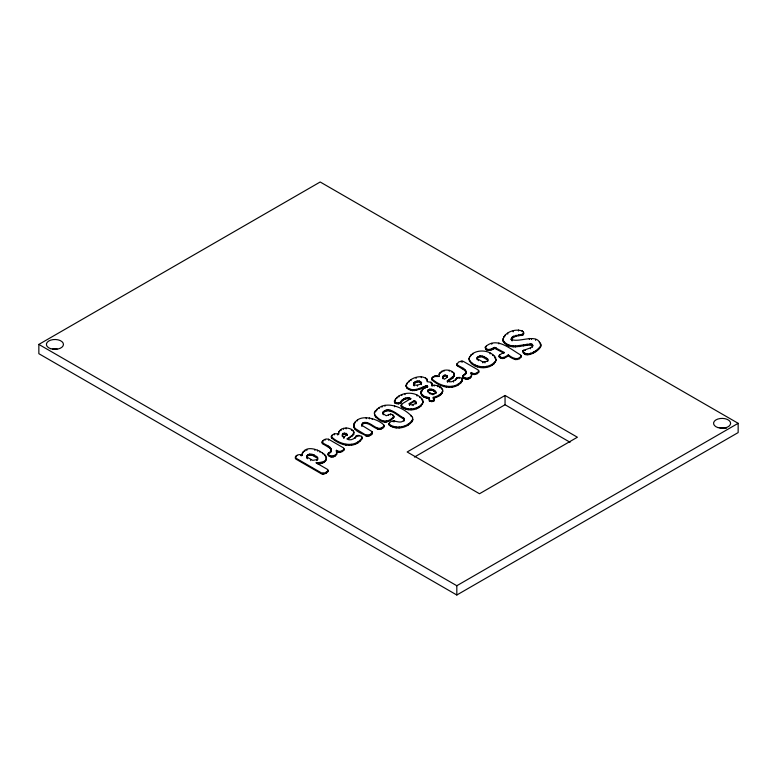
<?xml version="1.0" encoding="UTF-8"?>
<svg xmlns="http://www.w3.org/2000/svg" width="777" height="777" viewBox="0 0 777 777"><rect width="100%" height="100%" fill="white"/><g stroke="black" fill="none" stroke-linecap="round" stroke-linejoin="round"><path stroke-width="1.17" d="M327.496 470.328L327.923 471.61C326.389 473.368 323.747 474.757 321.425 473.824L295.872 459.071L295.415 457.838M302.068 454.224L302.408 455.361C300.243 453.807 296.736 454.642 295.415 456.915L295.872 458.139L321.425 472.902C323.747 473.834 326.389 472.435 327.923 470.687L327.496 469.395L315.948 462.733C344.192 462.189 305.507 437.16 302.068 455.157L302.331 452.904M331.274 450.378L329.963 452.904L331.274 451.311C332.167 445.911 324.786 445.202 322.076 442.23L323.737 439.879L326.457 438.986L328.593 439.248L343.502 447.863L343.988 450.038C342.239 452.321 338.675 453.282 336.383 451.223L336.383 450.301C338.675 452.36 342.239 451.388 343.988 449.116L344.036 448.407M466.103 371.532L466.074 373.475C466.967 368.084 459.595 367.366 456.876 364.403L458.547 362.053L461.266 361.159L463.393 361.422L478.311 370.027L478.797 372.212C477.049 374.495 473.484 375.456 471.183 373.397L471.183 372.474C473.484 374.524 477.049 373.562 478.797 371.28L478.846 370.58M348.271 438.102L346.863 438.918C350.272 441.181 354.652 439.044 356.371 435.732L358.857 435.421L361.422 436.295L361.995 438.791C354.827 449.533 339.267 445.435 331.439 437.694L331.458 436.052C332.857 433.838 336.305 432.906 338.49 434.528L338.782 431.857C341.725 426.962 349.407 426.952 353.282 430.759L353.953 432.158L353.652 434.528L348.271 439.024L348.271 438.102L352.515 435.062L353.953 432.158M331.439 437.694L331.458 436.052M439.034 376.573L439.228 373.863C442.171 368.978 449.854 368.958 453.729 372.766L454.39 375.097L452.962 378.001L447.309 381.847L447.309 380.924C450.718 383.187 455.099 381.051 456.818 377.739L459.304 377.428L461.868 378.302L462.441 380.798C455.273 391.54 439.714 387.451 431.886 379.71L432.449 377.272L433.498 376.515L435.955 375.728L438.937 376.534M432.449 377.272L431.886 378.778C439.714 386.519 455.273 390.617 462.441 379.875L461.868 378.302M383.382 413.84L386.218 415.744L390.598 414.054L392.715 414.704L393.803 416.569C387.014 424.028 380.235 421.561 374.65 414.646L374.397 412.772C382.983 398.222 404.069 407.051 412.5 417.249L412.752 420.046C408.819 427.913 396.377 430.468 389.316 425.301L389.015 423.552C392.744 417.298 399.689 425.378 403.904 420.211L403.768 418.055C397.873 415.268 390.093 406.07 383.265 411.664L383.382 414.763L382.867 412.723M374.397 412.772L374.65 415.578C380.235 422.494 387.014 424.951 393.803 417.502L393.822 416.841M401.204 406.361L401.719 404.059L410.878 398.572L409.061 397.834L405.283 398.077L401.738 400.301L399.99 402.544L398.31 402.972L395.104 402.301L394.434 400.874C399.514 390.714 419.327 390.404 422.97 401.592C421.6 410.606 406.847 412.422 401.204 406.361L401.233 404.71M427.311 379.632L427.078 381.662L430.914 382.255L432.167 383.634L432.09 386.159L432.09 385.237C435.897 384.955 440.559 385.907 442.56 389.491C443.648 394.735 437.354 397.3 433.265 398.271L434.285 400.262L433.77 401.146L429.662 401.437L429.39 397.688L424.028 396.309L421.134 393.434C418.298 389.316 431.381 385.848 425.65 385.926C419.91 388.335 412.208 392.375 406.808 387.072L406.157 385.567C408.459 378.117 421.756 373.426 427.311 379.632L427.311 380.555L426.758 378.661M435.829 391.89L435.78 392.657C433.498 394.988 429.322 393.395 427.729 390.986L427.787 390.219C430.07 387.937 434.217 389.51 435.829 391.89L435.78 393.589L435.829 392.822C434.217 390.442 430.07 388.869 427.787 391.152L427.729 391.919M343.988 450.038L344.036 449.339M478.797 372.212L478.311 370.959M317.812 462.898L317.812 463.83C321.659 464.141 327.204 462.072 326.369 457.352M331.293 450.291L329.914 448.125L322.523 443.677L322.688 440.656M383.547 424.698L383.935 425.961C377.505 433.964 370.338 419.337 362.762 422.999L361.761 425L362.762 423.931C370.338 420.26 377.505 434.897 383.935 426.894L383.547 424.698C376.641 417.929 356.633 412.772 353.671 425.913C354.409 432.031 362.49 433.207 366.676 436.208C368.745 436.285 371.076 435.528 372.212 433.702L371.843 431.497L361.839 425.301L361.839 426.223L361.761 424.077M466.103 372.465L464.714 370.299L457.332 365.85L456.944 363.655M338.587 434.566L338.782 431.857M372.212 433.702L372.309 432.031M421.328 384.654L421.484 382.459L419.24 380.983L416.258 381.264L414.024 382.566L413.539 385.207L414.277 385.916L413.5 383.43M429.39 397.688L429.215 401M532.837 345.124L532.43 346.357L530.506 347.843L523.028 350.621C523.805 359.693 538.48 351.845 540.666 346.727C539.898 331.235 519.386 343.395 511.412 339.413L511.8 337.471L513.325 336.295L522.882 334.129L523.679 333.032L523.329 331.721C516.919 327.428 502.107 332.362 503.156 341.317C509.887 351.427 522.736 344.337 532.08 345.163L532.837 346.047L532.08 344.23C522.736 343.405 509.887 350.505 503.156 340.384L502.952 338.539M540.666 346.727L540.86 344.415M329.963 451.971L328.098 453.953C329.72 457.177 334.877 456.497 336.616 453.622L336.383 450.301M336.927 451.903L336.616 454.545C334.877 457.43 329.72 458.109 328.098 454.875L328.215 454.137M466.074 372.552L462.907 376.117C464.529 379.351 469.687 378.671 471.425 375.796L471.183 372.474M471.736 374.077L471.425 376.719C469.687 379.594 464.529 380.283 462.907 377.049L463.636 374.796M427.632 386.276L427.632 387.199L425.65 386.849L416.219 390.355L412.364 390.617L408.566 389.394L406.808 388.005L406.157 386.49L406.429 384.003M499.096 356.303L499.135 356.857C501.68 360.275 505.778 357.702 508.313 355.759C511.81 358.547 517.463 361.927 520.988 357.206L520.639 354.943C510.528 349.3 496.989 336.276 485.431 346.756C484.343 352.214 492.22 350.398 494.745 348.339L504.001 353.273L504.001 352.35L494.745 347.406C491.967 348.737 487.257 351.35 485.217 347.552M520.988 357.206L521.134 355.516M454.098 376.534L454.39 374.164M415.841 403.137L416.122 402.068L414.277 400.534L408.993 403.807L411.266 404.875L413.102 404.71L415.841 403.137L415.841 404.059L416.122 402.068M469.133 358.411C472.669 347.572 494.337 349.019 495.949 360.334C492.278 371.076 470.668 369.881 469.133 358.411L469.415 361.159M469.133 359.333L469.609 356.565M353.671 425.913L354.166 423.174M495.444 362.15L495.949 359.401M522.863 352.156L523.028 350.621M422.445 404.322L422.97 401.592M404.293 419.153L403.904 421.144L403.904 420.211M382.867 413.655L383.265 411.664M429.39 398.611L426.515 398.242L421.921 395.726L421.056 392.89L423.009 388.918M389.015 423.552L389.316 424.368C396.377 429.535 408.819 426.981 412.752 419.124L412.752 420.046M433.265 398.271L433.265 397.348C436.897 396.377 441.297 394.813 442.647 390.938M511.8 337.471L511.179 339.714L511.179 338.782M395.192 400.291L394.434 401.796L395.104 403.224L398.31 403.904L399.99 403.477C402.146 399.99 406.575 397.28 410.644 399.359L410.644 398.436M433.77 401.146L434.285 399.339L433.265 397.348M413.5 384.353L416.258 382.197L419.24 381.915L421.484 383.382L421.484 382.459M389.015 424.475L389.539 422.756M406.429 384.936L407.449 382.469M456.944 364.588L457.498 363.753M540.666 345.804C537.742 350.582 527.039 357.76 522.863 351.223M331.458 436.985L332.002 435.266M331.439 436.771C339.267 444.512 354.827 448.611 361.995 437.859L361.422 436.295M353.671 424.98L355.002 428.428L365.773 435.003L369.279 434.945L372.212 432.779M511.8 338.403L516.083 336.13L522.882 335.062L523.679 333.032M354.166 424.096L355.439 421.455M469.415 360.227C474.98 368.279 489.403 369.153 495.444 361.218M401.204 405.439C406.692 411.082 417.871 409.615 422.445 403.389M447.309 380.924L454.098 375.602M346.94 434.906L344.59 433.877L342.307 435.314L343.104 433.352L346.28 433.42L347.057 435.499L346.94 433.984M442.754 376.389L445.036 374.961L447.387 375.99L446.484 377.845L444.376 379.225L442.909 377.816L442.909 378.739L442.754 376.389L442.754 377.321L445.036 375.883L446.726 376.359L447.503 377.515L447.387 375.99M347.057 434.576L343.929 437.218L342.463 435.81L342.463 436.732L342.307 434.382M306.925 455.808L306.944 457.983L306.925 455.808L307.964 454.642L309.819 454.059L313.791 454.749L317.57 457.362L317.628 459.518L316.608 460.606L317.628 458.595L317.628 459.518M306.925 456.73L307.964 455.565L311.975 455.06L317.57 458.294L317.57 457.362M416.122 403.001L414.277 401.466L409.43 404.263L409.547 405.283L409.547 404.351M487.752 359.11L487.752 360.033L482.138 356.798L478.146 357.313L477.146 358.391L477.146 357.459L480.001 355.808L483.974 356.497L487.752 359.11L487.83 361.256M487.83 360.334L486.829 361.402L482.838 361.946L477.224 358.702L477.224 359.634L477.146 357.459M499.135 356.857L499.582 354.904L504.001 352.35M499.096 355.371L499.135 355.924C501.68 359.343 505.778 356.769 508.313 354.836C511.81 357.624 517.463 360.994 520.988 356.274M383.265 412.597C390.093 407.002 397.873 416.2 403.768 418.978L404.293 420.085M38.85 344.415L320.182 181.993L738.15 423.31L738.15 432.585L456.818 595.007L38.85 353.69L38.85 344.415L456.818 585.732L738.15 423.31M505.05 395.464L407.158 451.981L479.496 493.745L577.389 437.228L505.05 395.464L505.05 404.739L414.442 457.051M421.328 383.721L417.453 385.217L414.277 384.984M429.118 399.475L429.662 400.514L431.439 400.835L433.77 400.213M316.608 459.683L312.743 460.353L306.944 457.061M300.67 455.516L301.544 455.798L301.544 454.866M505.05 404.739L570.056 442.268M372.309 432.964L371.843 431.497M495.949 360.334L494.599 355.973M422.97 402.515L421.717 398.174M454.39 375.097L453.729 372.766M471.183 373.397L471.736 375M540.86 345.338L540.471 343.016M523.679 333.964L523.329 331.721M442.647 391.861L442.56 389.491M539.413 341.666L539.413 342.589M535.606 339.413L535.606 340.336M535.674 350.825L535.674 351.758M533.488 351.962L533.488 352.884M532.43 346.357L532.43 347.28M532.08 344.23L532.08 345.163M531.478 338.5L531.478 339.432M531.138 343.881L531.138 344.813M530.506 347.843L530.506 348.776M530.409 353.185L530.409 354.118M529.982 343.793L529.982 344.716M529.38 338.442L529.38 339.374M527.068 344.162L527.068 345.095M527.165 353.865L527.165 354.798M525.689 353.797L525.689 354.73M525.339 349.543L525.339 350.466M524.446 353.341L524.446 354.263M523.659 350.087L523.659 351.01M523.543 344.93L523.543 345.862M523.426 352.457L523.426 353.38M522.882 334.129L522.882 335.062M522.251 330.691L522.251 331.624M521.134 334.634L521.134 335.567M519.57 345.687L519.57 346.62M519.463 357.75L519.463 358.673M518.793 334.819L518.793 335.751M518.512 330.031L518.512 330.953M516.86 358.663L516.86 359.586M516.083 335.208L516.083 336.13M515.559 358.741L515.559 359.664M515.306 346.047L515.306 346.979M514.578 358.45L514.578 359.372M513.325 336.295L513.325 337.228M513.17 330.924L513.17 331.847M513.131 345.95L513.131 346.882M512.111 339.986L512.111 340.909L511.412 339.413M510.945 345.59L510.945 346.513M508.77 344.91L508.77 345.833M508.313 354.836L508.313 355.759M507.731 333.207L507.731 334.129M506.633 343.871L506.633 344.794M505.293 334.897L505.293 335.829M504.36 342.181L504.36 343.113M503.884 357.381L503.884 358.314M503.681 336.694L503.681 337.626M503.156 340.384L503.156 341.317M503.069 357.663L503.069 358.595M502.088 357.634L502.088 358.566M500.252 357.002L500.252 357.925M499.582 354.904L499.582 355.827M498.892 342.958L498.892 343.89M496.299 347.892L496.299 348.824M495.658 357.614L495.658 358.547M494.745 347.406L494.745 348.339M494.162 362.946L494.162 363.869M493.162 347.941L493.162 348.873M492.783 354.574L492.783 355.507M492.113 364.452L492.113 365.384M491.754 343.337L491.754 344.269M491.482 348.912L491.482 349.844M490.122 349.465L490.122 350.388M490.044 353.001L490.044 353.923M489.539 365.617L489.539 366.55M488.723 349.582L488.723 350.505M487.412 349.368L487.412 350.291M486.713 358.08L486.713 359.013M486.577 366.365L486.577 367.288M486.392 345.979L486.392 346.901M486.353 348.931L486.353 349.864M485.586 348.31L485.586 349.232M485.431 346.756L485.431 347.678M484.974 361.975L484.974 362.908M483.974 356.497L483.974 357.43M483.44 366.666L483.44 367.599M482.838 361.946L482.838 362.869M482.138 355.866L482.138 356.798M480.332 366.53L480.332 367.463M480.001 355.808L480.001 356.74M478.302 359.78L478.302 360.703M478.146 356.39L478.146 357.313M477.447 365.938L477.447 366.861M477.175 372.805L477.175 373.737M474.97 364.86L474.97 365.792M474.747 373.62L474.747 374.553M473.572 373.62L473.572 374.553M472.863 353.331L472.863 354.263M472.63 373.31L472.63 374.232M472.231 363.277L472.231 364.209M471.425 375.796L471.425 376.719M470.852 354.836L470.852 355.759M470.454 361.897L470.454 362.82M470.046 377.195L470.046 378.117M468.919 377.845L468.919 378.778M467.909 378.205L467.909 379.127M466.627 378.263L466.627 379.195M465.666 370.464L465.666 371.387M465.627 373.436L465.627 374.368M465.287 378.059L465.287 378.982M464.714 369.366L464.714 370.299M464.763 374.145L464.763 375.068M464.141 377.573L464.141 378.506M463.286 376.894L463.286 377.826M463.199 368.308L463.199 369.24M463.024 375.378L462.907 377.049M462.509 361.15L462.509 362.082M462.48 378.962L462.441 380.798M461.266 361.159L461.266 362.092M460.907 382.022L460.907 382.944M459.304 377.428L459.304 378.36M458.304 383.974L458.304 384.897M457.935 377.379L457.935 378.302M457.332 364.918L457.332 365.85M456.876 364.403L456.876 365.336M456.818 377.739L456.818 378.661M456.818 585.732L456.818 595.007M456.177 378.496L456.177 379.419M455.604 379.565L455.604 380.497M455.137 385.489L455.137 386.412M453.535 381.128L453.535 382.051M452.962 377.068L452.962 378.001M451.971 371.406L451.971 372.338M452.049 386.324L452.049 387.247M449.281 370.289L449.281 371.212M449.096 386.577L449.096 387.5M448.717 380.108L448.717 381.041M447.698 381.148L447.698 382.08M446.726 375.427L446.726 376.359M446.348 386.334L446.348 387.267M445.036 374.961L445.036 375.883M443.968 370.386L443.968 371.309M443.871 385.683L443.871 386.606M443.55 375.359L443.55 376.291M442.006 392.434L442.006 393.356M441.754 371.299L441.754 372.222M441.744 388.16L441.744 389.083M440.666 393.92L440.666 394.852M440.083 372.533L440.083 373.465M440.19 386.975L440.19 387.908M439.607 386.635L439.607 387.568M439.228 373.863L439.228 374.786M438.626 395.338L438.626 396.26M437.975 385.887L437.975 386.82M437.15 375.738L437.15 376.66M435.955 375.728L435.955 376.651M435.984 396.571L435.984 397.494M435.305 391.093L435.305 392.026M434.673 375.99L434.673 376.923M434.324 390.365L434.324 391.297M434.285 399.339L434.285 400.262M434.158 385.188L434.158 386.12M433.77 390.044L433.77 390.977M433.887 393.754L433.887 394.687M433.498 376.515L433.498 377.447M432.643 400.689L432.643 401.622M432.536 393.784L432.536 394.716M432.4 379.322L432.4 380.244M432.439 389.442L432.439 390.375M432.167 383.634L432.167 384.557L431.779 382.915M431.905 378.059L431.886 379.71M431.439 400.835L431.439 401.767M431.031 389.122L431.031 390.054M431.167 393.483L431.167 394.415M430.914 382.255L430.914 383.178M429.895 392.919L429.895 393.842M429.671 389.141L429.671 390.073M429.662 400.514L429.662 401.437M429.312 392.579L429.312 393.512M428.486 389.578L428.486 390.501M427.787 390.219L427.787 391.152M427.467 386.052L427.467 386.975M427.272 385.887L427.272 386.82M426.592 385.742L426.592 386.674M426.515 397.309L426.515 398.242M425.631 377.797L425.631 378.729M425.65 385.926L425.65 386.849M425.048 387.5L425.048 388.422M424.028 396.309L424.028 397.232M423.436 395.969L423.436 396.901M423.106 386.946L423.106 387.869M422.737 399.815L422.737 400.738M421.921 394.794L421.921 395.726M421.678 390.433L421.678 391.365M421.309 376.748L421.309 377.68M421.056 391.967L421.056 392.89M421.134 393.434L421.134 394.366M421.124 405.118L421.124 406.05M420.542 381.458L420.542 382.391M419.881 388.306L419.881 389.238M419.92 396.785L419.92 397.707M419.24 380.983L419.24 381.915M419.017 406.662L419.017 407.585M417.744 380.953L417.744 381.886M417.453 385.217L417.453 386.14M417.055 395.134L417.055 396.066M416.608 407.779L416.608 408.712M416.258 381.264L416.258 382.197M416.219 389.423L416.219 390.355M416.064 377.544L416.064 378.467M415.219 401.078L415.219 402M414.986 381.828L414.986 382.75M414.306 389.704L414.306 390.627M414.277 400.534L414.277 401.466M414.024 382.566L414.024 383.488M413.908 408.517L413.908 409.45M413.539 384.285L413.539 385.207M413.102 404.71L413.102 405.643M412.5 417.249L412.5 418.172M412.364 389.685L412.364 390.617M412.004 420.92L412.004 421.843M411.033 379.681L411.033 380.604M411.072 408.867L411.072 409.79M411.082 415.326L411.082 416.258M410.431 389.306L410.431 390.229M410.431 422.61L410.431 423.533M409.43 403.341L409.43 404.263M409.042 381.012L409.042 381.934M409.061 397.834L409.061 398.766M408.566 388.471L408.566 389.394M408.236 408.789L408.236 409.722M408.207 424.145L408.207 425.077M407.216 397.717L407.216 398.65M406.808 387.072L406.808 388.005M406.157 385.567L406.157 386.49M405.545 408.255L405.545 409.188M405.283 398.077L405.283 398.999M405.312 425.553L405.312 426.486M405.021 393.696L405.021 394.629M403.768 418.055L403.768 418.978M403.438 398.883L403.438 399.815M403.166 407.226L403.166 408.148M402.263 426.524L402.263 427.447M401.845 394.638L401.845 395.561M401.738 400.301L401.738 401.223M401.719 404.059L401.719 404.992M401.796 406.264L401.796 407.197M400.932 401.592L400.932 402.525M399.99 402.544L399.99 403.477M399.155 427.02L399.155 427.952M398.863 396.056L398.863 396.989M398.31 402.972L398.31 403.904M396.921 397.338L396.921 398.271M396.455 402.787L396.455 403.71M396.115 427.02L396.115 427.952M395.571 398.611L395.571 399.543M395.104 402.301L395.104 403.224M394.648 405.837L394.648 406.769M394.434 400.874L394.561 402.651M394.502 420.823L394.502 421.746M393.822 415.909L393.803 417.502M393.22 417.123L393.22 418.045M393.259 420.891L393.259 421.824M393.23 426.476L393.23 427.399M392.715 414.704L392.715 415.637M390.598 414.054L390.598 414.976M390.598 425.32L390.598 426.252M389.918 410.062L389.918 410.984M389.316 424.368L389.316 425.301M388.519 414.413L388.519 415.336M388.014 409.751L388.014 410.683M386.645 420.92L386.645 421.843M386.198 409.974L386.198 410.907M385.713 421.289L385.713 422.222M384.945 405.312L384.945 406.245M384.702 421.377L384.702 422.309M384.489 410.683L384.489 411.606M383.993 425.213L383.935 426.894M383.391 426.787L383.391 427.719M382.886 420.872L382.886 421.804M382.371 427.544L382.371 428.477M381.963 406.254L381.963 407.187M381.089 428.117L381.089 429.04M379.671 428.428L379.671 429.351M379.166 407.604L379.166 408.537M378.38 428.457L378.38 429.39M377.476 428.195L377.476 429.127M376.826 409.226L376.826 410.149L375.174 411.878L375.174 410.955M376.058 416.569L376.058 417.492M374.65 414.646L374.65 415.578M372.232 418.521L372.232 419.444M371.629 433.585L371.629 434.518M370.629 434.324L370.629 435.256M369.376 417.919L369.376 418.842M369.279 434.945L369.279 435.868M367.909 435.266L367.909 436.188M366.754 422.465L366.754 423.387M366.676 435.285L366.676 436.208M366.258 417.754L366.258 418.686M365.773 435.003L365.773 435.926M364.617 422.426L364.617 423.358M362.762 422.999L362.762 423.931M362.033 436.956L361.995 438.791M360.46 440.005L360.46 440.938M358.857 435.421L358.857 436.353M357.867 441.967L357.867 442.89M357.478 419.949L357.478 420.881M357.488 435.373L357.488 436.295M356.371 435.732L355.73 437.412L355.73 436.489M355.157 437.558L355.157 438.49M355.002 428.428L355.002 429.36M354.691 443.482L354.691 444.405M353.953 426.777L353.953 427.7M353.652 433.595L353.652 434.528M353.282 430.759L353.282 431.682M352.515 435.062L352.515 435.994M351.602 444.318L351.602 445.24M351.525 429.399L351.525 430.332M348.65 444.57L348.65 445.493M346.28 433.42L346.28 434.353M346.105 427.991L346.105 428.914M345.901 444.327L345.901 445.25M344.59 432.944L344.59 433.877M344.085 437.13L343.929 438.15M343.774 437.13L343.774 438.053M343.521 428.38L343.521 429.302M343.424 443.677L343.424 444.599M343.104 433.352L343.104 434.285M342.366 450.641L342.366 451.563M341.307 429.292L341.307 430.215M339.938 451.456L339.938 452.379M339.636 430.526L339.636 431.458M338.762 451.456L338.762 452.379M337.83 451.136L337.83 452.068M337.626 434.032L337.626 434.965M336.616 453.622L336.616 454.545M335.246 455.021L335.246 455.953M334.236 433.984L334.236 434.906M334.11 455.681L334.11 456.604M333.11 456.031L333.11 456.963M331.954 437.305L331.954 438.238M331.818 456.099L331.818 457.022M331.293 449.368L331.274 451.311M330.856 448.29L330.856 449.213M330.817 451.272L330.817 452.195M330.487 455.885L330.487 456.808M329.914 447.202L329.914 448.125M329.331 455.409L329.331 456.332M328.826 452.632L328.826 453.554M328.593 439.248L328.593 440.18M328.399 446.144L328.399 447.066M328.477 454.73L328.477 455.652M328.215 453.205L328.098 454.875M328.011 469.959L327.923 471.61M326.262 458.925L326.262 459.848M326.243 472.241L326.243 473.174M325.786 455.759L325.786 456.682L324.533 454.215M325.446 460.363L325.446 461.285M325.068 439.287L325.068 440.219M323.892 461.577L323.892 462.509M323.601 473.183L323.601 474.106M322.601 452.836L322.601 453.758M322.523 442.754L322.523 443.677M322.377 473.203L322.377 474.135M322.134 441.491L322.076 443.162M321.999 462.402L321.999 463.335M319.862 451.252L319.862 452.175M319.901 462.82L319.901 463.743M317.54 450.184L317.54 451.107M316.53 456.332L316.53 457.264M314.87 449.456L314.87 450.378M313.791 454.749L313.791 455.681M311.975 454.127L311.975 455.06M310.703 459.702L310.703 460.625M309.819 454.059L309.819 454.992M307.964 454.642L307.964 455.565M307.459 457.828L307.459 458.751M306.789 449.553L306.789 450.485M304.749 450.388L304.749 451.32M303.205 451.563L303.205 452.486M296.969 455.341L295.93 457.031L295.93 456.109M295.415 456.915L295.406 458.556M52.719 348.941A8.528 4.924 0 0 1 57.129 348.941M719.871 427.836A8.528 4.924 0 0 1 726.34 428.321M50.66 348.679A8.528 4.924 0 0 0 63.452 344.415A8.528 4.924 0 0 0 50.66 340.151A8.528 4.924 0 0 0 50.66 348.679M717.812 427.564A8.528 4.924 0 0 0 730.603 423.31A8.528 4.924 0 0 0 717.812 419.046A8.528 4.924 0 0 0 717.812 427.564"/></g></svg>
